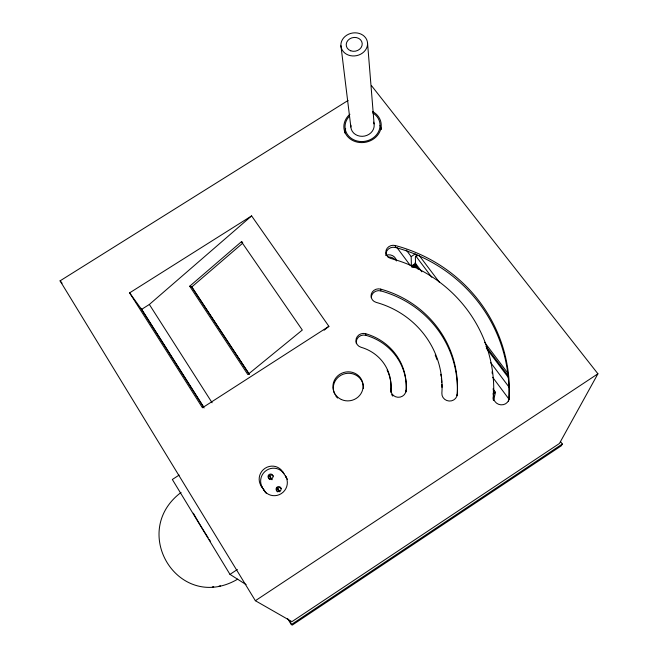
<?xml version="1.0" encoding="UTF-8"?>
<svg xmlns="http://www.w3.org/2000/svg" width="658" height="658" viewBox="0 0 658 658"><rect width="100%" height="100%" fill="white"/><g stroke="black" fill="none" stroke-linecap="round" stroke-linejoin="round"><path stroke-width="0.99" d="M457.294 394.216L457.129 395.59A108.035 103.66 -12.2 0 0 380.842 290.902L380.669 289.125A7.411 6.909 -8 0 0 371.383 293.805A7.411 6.909 -8 0 0 376.203 302.392A93.37 89.537 -12.3 0 1 441.863 393.097A7.74 7.37 6.6 0 0 449.077 401.026A7.74 7.37 6.6 0 0 457.294 394.216A108.529 104.079 -12.3 0 0 380.669 289.125M493.36 400.138A7.814 7.378 13.3 0 1 493.204 398.205L493.541 396.84A143.921 138.073 -12.2 0 0 390.959 258.512A7.337 6.744 -7 0 1 386.147 250.155A7.337 6.744 -7 0 1 395.318 245.541A159.104 152.664 -12.1 0 1 509.177 397.975L508.766 399.34A7.814 7.378 13.3 0 1 508.404 401.232M493.566 400.13L495.507 392.275L493.072 389.001M371.564 85.746L597.925 373.793L559.44 443.467L291.938 621.645L255.37 600.713L60.075 280.851L348.074 100.46M560.476 441.534L562.327 444.002L561.307 445.803L292.251 625.1L291.305 624.582L287.53 618.471M251.611 215.906L129.618 292.868L141.56 309.392L149.35 304.465L251.611 215.906L328.901 326.335L324.131 330.209M241.428 241.708L302.31 330.045L247.836 374.55L189.71 286.222L241.428 241.708L242.712 242.317M189.71 286.222L191.799 286.954L242.588 243.287M181.057 492.447C128.483 531.952 179.066 613.462 237.686 579.163M291.305 624.582L562.327 444.002M255.37 600.713L597.925 373.793M492.932 393.969L495.507 392.275M179.132 475.084L172.338 479.485L229.979 574.376L237.374 569.507M416.119 254.432L417.633 255.501L415.395 256.949L415.502 263.348L411.398 265.988L411.168 256.595L415.363 253.898M415.502 263.348L415.617 263.866L411.521 266.506L411.711 267.107M412.525 266.58L415.807 264.475L415.617 263.866M412.78 267.255L416.053 265.149L415.807 264.475M413.915 267.469L416.374 265.881L416.053 265.149M415.116 267.724L416.744 266.671L416.374 265.881M328.901 326.335L202.45 407.763L129.618 292.868M212.337 586.911L213.727 586.739M219.098 586.072L220.496 585.891M229.979 574.376L246.133 584.633M60.075 280.851L62.082 283.162M277.536 491.913C274.863 489.618 279.255 485.612 281.27 488.499M287.39 479.32A12.79 12.444 -41.5 0 0 286.6 477.897L282.644 471.696A12.889 12.51 -40.4 0 0 265.125 468.249A12.889 12.51 -40.4 0 0 261.078 485.785L265.207 491.888A12.79 12.444 -41.5 0 0 266.169 493.204M261.078 485.785L265.207 491.888M419.08 255.32L439.47 282.397M484.584 342.292L507.45 372.65M485.933 346.256L508.066 375.66M486.287 348.197L508.437 377.643M415.741 255.921L431.796 277.281M406.257 250.048L411.168 256.595M490.572 362.484L508.996 387.06M415.075 262.797L421.836 271.812M397.013 247.663L410.23 265.355A19.181 4.022 57.2 0 1 412.615 266.992M492.653 377.281L509.234 399.488M191.799 286.954L249.209 374.098M191.503 286.6L249.292 374.328M269.385 475.421L272.149 479.723M277.125 487.471L279.889 491.773M268.99 475.364L271.754 479.666M277.273 488.261L279.477 491.699M149.35 304.465L212.123 402.77M141.001 308.289L203.561 406.891M141.56 309.392L204.087 407.952M282.644 471.696L283.894 473.727A12.765 12.403 -40.8 0 0 266.531 470.305A12.765 12.403 -40.8 0 0 262.534 487.693M289.553 620.733L291.173 623.356M286.6 477.897L285.366 475.899A12.905 12.543 -41.2 0 1 281.385 493.558A12.905 12.543 -41.2 0 1 263.776 490.021M418.151 269.163L416.744 266.671M365.675 333.721L365.914 335.317A57.764 55.404 -12.3 0 1 406.151 391.88L406.085 390.507A58.027 55.634 -12.3 0 0 365.675 333.721A7.485 7.082 -9.6 0 0 356.282 338.475A7.485 7.082 -9.6 0 0 361.11 347.301A42.885 41.109 -12.3 0 1 390.852 389.404A7.641 7.32 -2.2 0 0 397.868 397.267A7.641 7.32 -2.2 0 0 406.085 390.507M340.918 45.706L350.862 127.01M390.852 389.404L390.984 390.778A7.608 7.296 -2.1 0 0 391.082 392.678M367.542 42.992A13.407 11.499 -11 0 1 348.312 55.05A13.407 11.499 -11 0 1 346.84 35.145A13.407 11.499 -11 0 1 367.542 42.992L374.172 124.798A11.721 10.339 -10.4 0 1 362.229 136.321A11.721 10.339 -10.4 0 1 350.92 125.201M395.318 245.541L395.425 247.49A158.381 152.047 -12.1 0 1 508.766 399.34M372.634 112.863A17.577 15.504 -10.4 0 1 376.466 134.865A17.577 15.504 -10.4 0 1 351.405 138.443A17.577 15.504 -10.4 0 1 349.431 116.178M373.571 122.166A11.721 10.339 -10.4 0 1 374.057 123.901M334.782 394.224A15.068 14.451 -12.3 0 1 345.524 373.571A15.068 14.451 -12.3 0 1 363.356 388.483M337.595 398.049A15.068 14.451 -12.3 0 1 335.745 395.861M392.768 396.091A7.608 7.296 -2.1 0 1 391.691 394.487M356.373 343.69A7.452 7.049 -9.5 0 1 365.914 335.317M389.955 377.931A42.696 40.944 -12.3 0 1 390.984 390.778M387.118 370.158A42.696 40.944 -12.3 0 1 388.245 372.683M388.582 373.538A42.696 40.944 -12.3 0 1 389.725 377.042M371.268 297.326A7.378 6.884 -8 0 1 380.842 290.902M440.802 374.295A92.951 89.167 -12.2 0 1 441.115 376.286M441.378 378.284A92.951 89.167 -12.2 0 1 441.757 382.314M441.88 384.33A92.951 89.167 -12.2 0 1 441.97 387.365M435.201 355.032A92.951 89.167 -12.2 0 1 437.019 359.712M492.044 371.795A143.271 137.514 -12.1 0 1 492.307 373.736M493.393 388.368A143.271 137.514 -12.1 0 1 493.204 398.205M386.139 255.551A7.304 6.72 -7 0 1 395.425 247.49M269.517 479.402A2.542 2.468 -40.2 0 1 269.624 475.652A2.542 2.468 -40.2 0 1 273.341 476.137M509.177 397.975A7.847 7.411 13.2 0 1 500.96 404.834A7.847 7.411 13.2 0 1 493.541 396.84M372.494 111.547A18.753 16.54 -10.4 0 1 377.404 135.466A18.753 16.54 -10.4 0 1 349.933 138.748A18.753 16.54 -10.4 0 1 349.933 114.245M344.825 132.974A18.523 16.376 -10.3 0 1 345.672 128.729M379.995 125.472A18.523 16.376 -10.3 0 1 381.434 129.511M210.313 541.115A52.04 4.293 57.6 0 1 209.219 539.412M208.125 537.701A52.04 4.293 57.6 0 1 193.362 513.24M385.942 255.329A7.723 7.115 -7.3 0 1 396.412 260.963M388.064 257.097A7.682 7.09 -7.3 0 1 395.088 259.803M350.739 50.789A8.044 6.901 -11 0 0 362.204 43.461A8.044 6.901 -11 0 0 349.719 38.855A8.044 6.901 -11 0 0 350.739 50.789M270.635 479.04A2.55 2.476 -40.1 0 0 272.675 475.142A2.55 2.476 -40.1 0 0 268.316 475.43A2.55 2.476 -40.1 0 0 270.635 479.04M278.704 491.608A2.558 2.492 -42.3 0 0 280.752 487.685A2.558 2.492 -42.3 0 0 276.368 487.965A2.558 2.492 -42.3 0 0 278.704 491.608M341.305 399.488A15.134 14.509 -12.4 0 0 363.101 385.193A15.134 14.509 -12.4 0 0 339.668 374.386A15.134 14.509 -12.4 0 0 341.305 399.488"/></g></svg>
